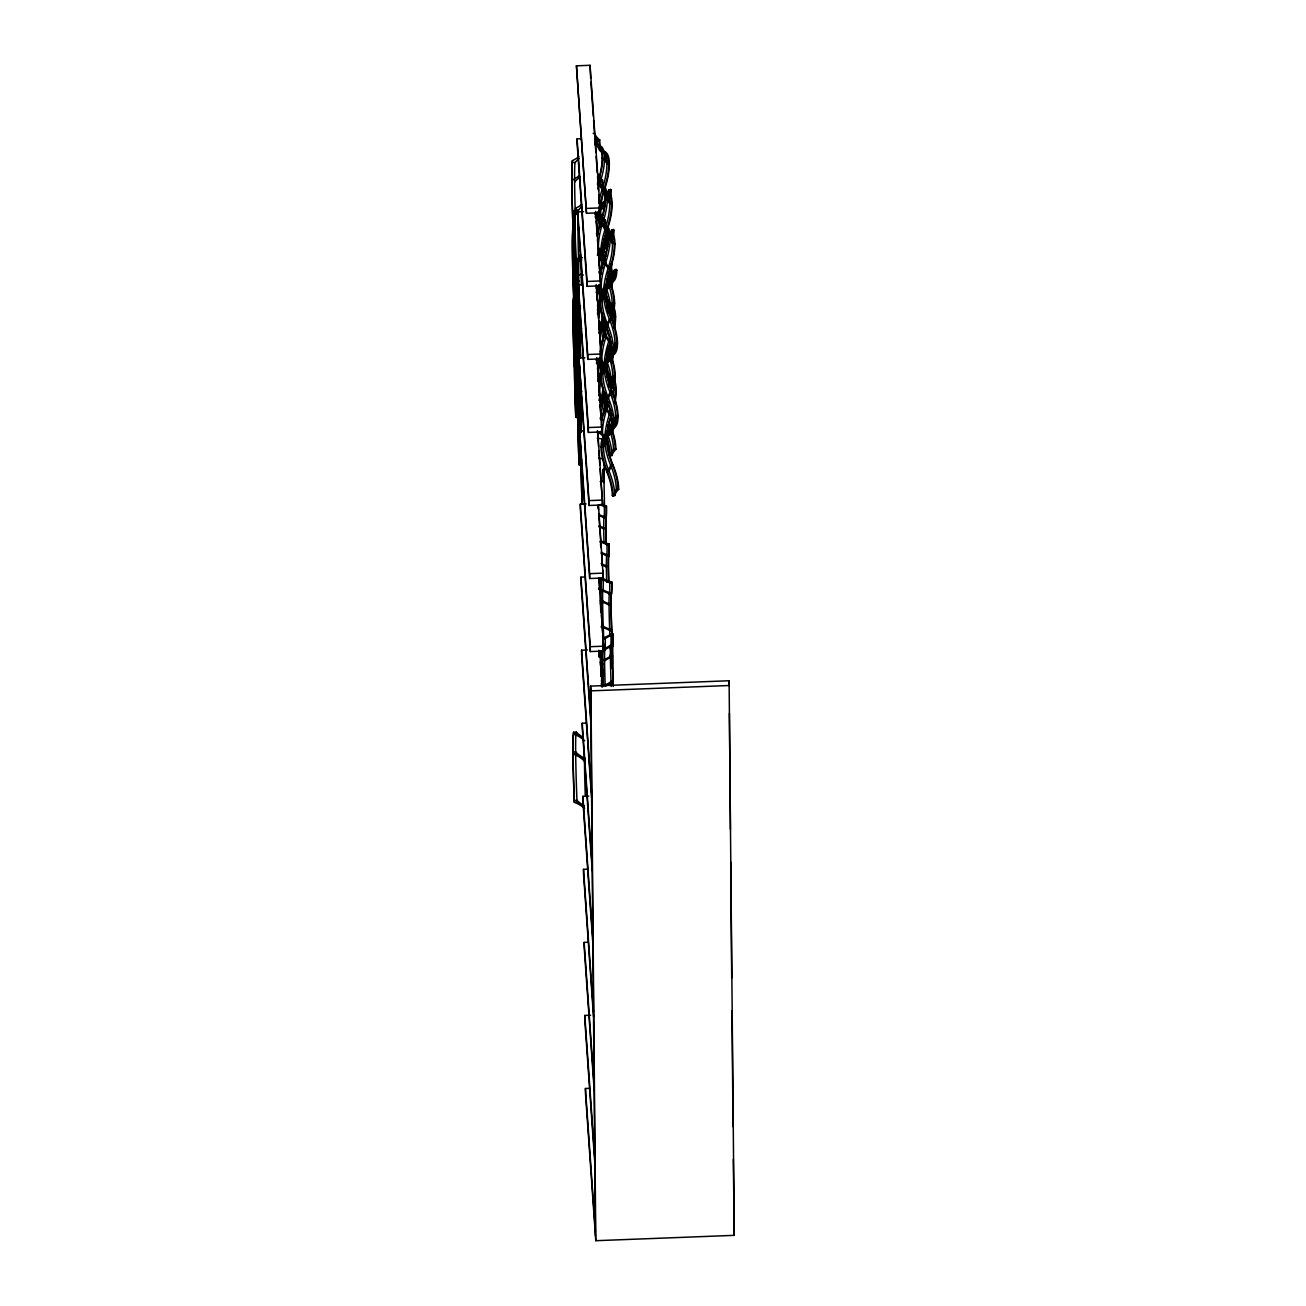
<?xml version="1.0" encoding="UTF-8"?>
<svg xmlns="http://www.w3.org/2000/svg" width="1306" height="1306" viewBox="0 0 1306 1306"><rect width="100%" height="100%" fill="white"/><g stroke="black" fill="none" stroke-linecap="round" stroke-linejoin="round"><path stroke-width="1.5" d="M603.96 482.583L604.188 463.401M604.156 189.19A36.47 12.064 -70.5 0 0 603.845 152.884A36.421 12.048 -70.5 0 1 599.128 140.722L599.715 139.938A21.973 15.362 -0.5 0 1 594.834 133.979M598.768 203.181A36.421 12.048 -70.5 0 1 602.393 188.554A36.421 12.048 -70.5 0 0 606.882 163.985A36.421 12.048 -70.5 0 0 602.131 151.953A21.973 15.362 -0.5 0 0 597.25 146.092L597.936 145.195L599.764 145.848M600.025 146.631A21.973 15.362 -0.5 0 0 604.613 151.774L603.911 152.671L602.099 152.035M606.686 192.815A36.421 12.048 -70.5 0 1 601.935 180.783L602.507 179.999A21.973 15.362 -0.5 0 1 597.626 174.041M597.544 182.383A36.421 12.048 -70.5 0 0 600.711 185.338L600.123 186.105A36.421 12.048 -70.5 0 1 604.907 198.071A21.973 15.362 -0.5 0 1 609.82 203.965M600.434 214.102A21.973 15.362 -0.5 0 0 605.38 220.012A36.421 12.048 -70.5 0 0 610.114 232.027L607.698 232.141A21.973 15.362 -0.5 0 0 602.85 226.216A36.421 12.048 -70.5 0 1 598.148 214.217L598.719 213.433A36.421 12.048 -70.5 0 0 602.49 224.959M603.699 190.79A36.421 12.048 -70.5 0 0 599.78 213.76A36.421 13.974 65.5 0 0 599.797 215.147A36.421 12.048 -70.5 0 1 599.78 213.76L600.352 212.976M605.315 220.061L602.866 220.257M600.172 274.113A36.421 12.048 -70.5 0 1 603.225 262.686L603.862 261.853A36.421 12.048 -70.5 0 0 608.335 237.284A36.421 12.048 -70.5 0 0 603.568 225.252L602.931 226.167A36.421 12.048 -70.5 0 1 607.698 238.133A21.973 15.362 -0.5 0 1 612.628 244.01M601.707 294.829L601.087 295.678A36.421 12.048 -70.5 0 0 601.625 294.079M605.951 293.099L603.519 293.311M606.8 304.478A36.421 12.048 -70.5 0 0 608.318 305.278L610.784 304.984A36.421 12.048 -70.5 0 1 606 293.034A21.973 15.362 -0.5 0 1 601.07 287.14L599.356 286.487A36.421 12.048 -70.5 0 1 599.405 285.165M599.993 351.934A36.421 12.048 -70.5 0 1 603.862 335.74L604.515 334.891A36.421 12.048 -70.5 0 0 606.849 326.745M610.718 341.127A21.973 15.362 -0.5 0 1 606.229 335.56L604.515 334.891A36.421 12.048 -70.5 0 0 600.042 359.46L599.372 360.374A36.421 12.048 -70.5 0 0 601.38 370.055M606.555 376.601A36.421 12.048 -70.5 0 0 608.955 378.316L611.42 378.038A36.421 12.048 -70.5 0 1 606.637 366.088A21.973 15.362 -0.5 0 1 601.723 360.195L599.193 359.281M605.347 411.472A36.421 13.974 65.5 0 1 603.862 400.044L604.433 399.13A36.421 12.048 -70.5 0 1 604.596 395.114M601.462 420.222A36.421 12.048 -70.5 0 1 604.498 408.794L605.151 407.945A36.421 12.048 -70.5 0 0 607.486 399.783M606.653 439.975A36.421 12.048 -70.5 0 1 611.094 415.406L611.747 414.557A36.421 12.048 -70.5 0 0 607.274 439.126L606.604 440.04L604.792 439.404A21.973 15.362 -0.5 0 0 599.944 433.461L600.646 432.58L602.458 433.217A21.973 15.362 -0.5 0 0 607.306 439.159M605.102 201.548L603.388 202.332A36.421 13.974 65.5 0 0 598.768 207.997M603.699 238.851L606.164 238.867A36.421 13.974 65.5 0 1 604.907 235.733M603.29 260.449A36.421 12.048 -70.5 0 1 602.572 253.821A36.421 13.974 65.5 0 1 607.861 241.528A36.421 13.974 65.5 0 1 606.213 242.459A21.973 15.362 -0.5 0 1 602.197 248.662L602.997 249.495A36.421 13.974 65.5 0 0 608.318 237.153L610.098 236.435M606.18 242.394L607.894 241.61M602.997 249.495L604.727 248.711A21.973 15.362 -0.5 0 1 607.927 243.21M608.841 434.947A36.421 13.974 65.5 0 0 614.114 422.524A36.421 13.974 65.5 0 0 608.514 398.346A36.421 13.974 65.5 0 1 602.85 374.169A36.421 13.974 65.5 0 1 608.139 361.746A36.421 13.974 65.5 0 0 613.477 349.486A36.421 13.974 65.5 0 0 607.878 325.292A36.421 13.974 65.5 0 1 602.197 301.115A36.421 13.974 65.5 0 1 607.486 288.708A36.421 13.974 65.5 0 0 612.841 276.431A21.973 15.362 -0.5 0 1 616.889 270.211L616.073 269.379L614.359 270.162A21.973 15.362 -0.5 0 1 610.359 276.431A36.421 13.974 65.5 0 1 605.102 288.838A36.421 13.974 65.5 0 0 599.748 301.098A36.421 13.974 65.5 0 0 605.364 325.292A36.421 13.974 65.5 0 1 611.028 349.469A36.421 13.974 65.5 0 1 605.739 361.876A36.421 13.974 65.5 0 0 600.385 374.153A36.421 13.974 65.5 0 0 606 398.33A36.421 13.974 65.5 0 1 611.665 422.507A36.421 13.974 65.5 0 1 606.376 434.931M613.902 309.783A36.421 13.974 65.5 0 0 614.604 303.106A36.421 13.974 65.5 0 0 608.988 278.929L606.506 278.913A36.421 13.974 65.5 0 1 612.139 303.09A36.421 13.974 65.5 0 1 611.453 309.767M612.889 276.497L610.441 276.48M612.155 355.542A21.973 15.362 -0.5 0 0 608.057 361.811L605.706 361.811A21.973 15.362 -0.5 0 0 609.722 355.51A36.421 13.974 65.5 0 0 614.946 343.151A36.421 13.974 65.5 0 0 609.331 318.958A36.421 13.974 65.5 0 1 603.666 294.797A36.421 13.974 65.5 0 1 608.955 282.374L610.702 281.672A36.421 13.974 65.5 0 0 605.38 294.013A36.421 13.974 65.5 0 0 610.996 318.191A36.421 13.974 65.5 0 1 616.661 342.368L617.46 343.233A36.421 13.974 65.5 0 1 612.106 355.591M609.086 282.455A21.973 15.362 -0.5 0 1 604.988 288.724L605.804 289.557L607.519 288.773A21.973 15.362 -0.5 0 1 611.11 282.88M612.204 303.155L614.653 303.172A21.973 15.362 -0.5 0 0 610.637 309.457M610.735 309.473L609.02 310.257A36.421 13.974 65.5 0 1 608.923 312.624M605.2 320.443A36.421 13.974 65.5 0 1 602.931 321.815L605.364 321.766M605.38 325.292L607.845 325.292M607.143 351.951L609.608 351.967A36.421 13.974 65.5 0 1 615.24 376.144A36.421 13.974 65.5 0 1 614.538 382.838M613.542 349.535L611.077 349.518M613.363 428.401A36.421 13.974 65.5 0 0 618.032 416.206A36.421 13.974 65.5 0 0 612.432 392.029A36.421 13.974 65.5 0 1 606.768 367.851A36.421 13.974 65.5 0 1 612.057 355.444L609.624 355.493A36.421 13.974 65.5 0 0 604.303 367.835A36.421 13.974 65.5 0 0 609.918 392.029A36.421 13.974 65.5 0 1 615.583 416.19A36.421 13.974 65.5 0 1 610.294 428.613A21.973 15.362 -0.5 0 1 606.278 434.816A36.421 13.974 65.5 0 0 601.038 447.191A36.421 13.974 65.5 0 0 606.637 471.384A36.421 13.974 65.5 0 1 612.302 495.562M612.841 376.193L615.289 376.21M611.371 382.527L608.923 382.511A36.421 13.974 65.5 0 0 606.572 367.835M609.951 392.012L612.4 392.029A21.973 15.362 -0.5 0 0 608.384 398.33M605.331 393.955A36.421 13.974 65.5 0 1 603.584 394.869L606 394.804M608.482 398.346L606.033 398.33M607.78 425.005L610.245 425.021A36.421 13.974 65.5 0 1 608.988 421.887M614.179 422.589L611.714 422.573M610.261 428.548L611.992 427.764A36.421 13.974 65.5 0 0 606.67 440.106A36.421 13.974 65.5 0 0 612.269 464.283M606.343 434.849L608.808 434.865A21.973 15.362 -0.5 0 1 612.4 428.972M613.477 449.248L615.942 449.264M612.024 455.565L609.559 455.549A36.421 13.974 65.5 0 0 606.735 439.273M618.734 489.326L616.285 489.309A36.421 13.974 65.5 0 0 610.62 465.067L613.036 465.083A36.421 13.974 65.5 0 1 618.685 489.26A21.973 15.362 -0.5 0 0 614.718 495.611M608.776 434.8A36.421 13.974 65.5 0 0 603.486 447.207A36.421 13.974 65.5 0 0 609.102 471.401L606.67 471.384A21.973 15.362 -0.5 0 0 610.686 465.083M600.172 481.588L604.009 480.755L603.699 468.658M576.452 65.822L590.051 65.3L600.025 207.899L600.074 212.764L586.476 213.286L576.452 65.822L586.476 213.286M595.895 212.649L600.711 285.802L587.112 286.341L577.138 143.742L577.089 138.877L580.974 138.73M578.982 156.524A31.703 22.153 -0.5 0 1 572.452 160.605L572.583 162.499L575.309 162.385A31.703 22.153 -0.5 0 1 579.129 158.434M586.427 208.421L600.025 207.899M581.66 204.569A31.703 22.153 -0.5 0 1 575.783 208.127L575.913 210.021L578.623 209.923A31.703 22.153 -0.5 0 1 581.839 206.495M577.513 417.953A31.703 22.153 -0.5 0 0 575.815 417.267L575.685 415.373A65.822 2.008 87.8 0 1 575.081 347.2A65.822 2.008 87.8 0 1 574.477 279.027A65.822 2.008 87.8 0 1 573.889 210.837L576.599 210.739A65.822 2.008 87.8 0 0 576.044 214.527M596.532 285.704L601.348 358.856L587.749 359.379L577.774 216.796L577.742 211.915L583.57 211.703M580.697 254.866A31.703 22.153 -0.5 0 1 579.113 255.666L579.227 257.56L581.954 257.445M577.089 138.877L587.063 281.459L600.662 280.937M597.185 358.758L602.001 431.911L588.386 432.433L578.427 289.834L578.378 284.969L582.264 284.822M577.742 211.915L587.7 354.514L601.315 353.991M597.822 431.796L602.637 504.949L589.039 505.471L579.064 362.888L579.015 358.007L584.843 357.795M578.378 284.969L588.353 427.552L601.952 427.029M598.458 504.851L603.274 578.003L589.675 578.525L579.701 435.926L579.668 431.062L583.553 430.915M579.015 358.007L588.99 500.606L602.588 500.084M599.095 577.889L603.927 651.041L590.312 651.563L580.337 508.981L580.305 504.116L586.133 503.887M600.156 504.736A21.973 15.362 -0.5 0 1 604.482 506.908L606.457 506.875L606.392 505.928A21.973 15.362 -0.5 0 1 601.152 504.214M607.061 544.977L609.102 544.896L609.037 543.949M609.102 544.831A36.421 1.11 87.8 0 1 608.776 556.111L606.735 556.111A36.421 1.11 87.8 0 0 606.392 567.31A36.421 1.11 87.8 0 0 606.702 582.394M579.668 431.062L589.626 573.66L603.241 573.122M590.965 724.618L580.99 582.019L580.941 577.154L584.827 577.007M601.233 578.574L603.274 578.493A21.973 15.362 -0.5 0 0 611.73 581.921L611.763 582.933L609.722 582.998A21.973 15.362 -0.5 0 0 601.266 579.586L601.233 578.574A36.421 1.11 87.8 0 1 600.891 589.773L600.956 590.655A36.421 1.11 87.8 0 0 600.629 601.854A36.421 1.11 87.8 0 0 600.793 611.943M598.556 588.19L600.597 588.124A21.973 15.362 -0.5 0 0 601.397 588.696M600.564 604.303A36.421 1.11 87.8 0 0 600.548 600.76L602.605 600.76A21.973 15.362 -0.5 0 0 611.045 604.172A36.421 1.11 87.8 0 0 611.681 629.623A36.421 1.11 87.8 0 1 612.334 654.943L612.416 655.971A36.421 1.11 87.8 0 0 613.069 681.357A36.421 1.11 87.8 0 1 613.249 686.466M601.217 626.227L603.258 626.145A36.421 1.11 87.8 0 1 602.637 603.405M609.902 635.761A36.421 1.11 87.8 0 0 609.706 630.667L611.747 630.586A36.47 1.11 87.8 0 1 611.437 594.279A36.421 1.11 87.8 0 0 611.763 582.851M611.126 633.834A21.973 15.362 -0.5 0 1 603.111 637.85A36.421 1.11 87.8 0 1 602.817 649.115L604.923 649.915A21.973 15.362 -0.5 0 1 612.857 645.85A36.421 1.11 87.8 0 0 613.151 634.585L611.045 633.785A36.421 1.11 87.8 0 1 610.718 645.001A21.973 15.362 -0.5 0 1 602.784 648.984A36.421 1.11 87.8 0 0 602.719 649.245M613.183 634.716A21.973 15.362 -0.5 0 0 605.184 638.732L603.209 638.863L603.143 637.899M580.305 504.116L590.279 646.699L603.878 646.176M591.602 797.672L581.627 655.073L581.578 650.208L587.422 649.98M601.217 676.214A36.421 1.11 87.8 0 0 601.201 673.814L603.241 673.798A21.973 15.362 -0.5 0 0 604.025 674.369M611.208 686.548A36.421 1.11 87.8 0 0 611.028 681.438L613.069 681.357L613.134 682.32A36.421 1.11 87.8 0 1 613.265 685.715M595.454 1235.949L590.622 686.107L729.107 680.753L734.266 1235.345L595.781 1240.7L585.48 1093.351L585.431 1088.486L589.316 1088.339M590.622 686.107L590.949 690.858L729.45 685.503M592.238 870.71L582.264 728.111L582.231 723.246L586.116 723.1M584.647 808.398A31.703 22.153 -0.5 0 0 574.362 802.325L574.216 800.431A65.822 2.008 87.8 0 1 573.628 732.242L576.338 732.144A31.703 22.153 -0.5 0 0 582.884 737.106M583.325 738.347L576.485 734.037L573.758 734.152L573.628 732.242M585.366 758.492A31.703 22.153 -0.5 0 1 575.636 751.978L572.926 752.076L573.056 753.97A31.703 22.153 -0.5 0 1 584.484 761.153M573.056 753.97L575.783 753.872L584.337 759.259M592.875 943.765L582.917 801.166L582.868 796.301L588.696 796.072M574.216 800.431L576.942 800.317A31.703 22.153 -0.5 0 0 584.239 805.688M583.929 806.537L577.072 802.227L574.362 802.325A65.822 2.008 87.8 0 1 573.758 734.152A31.703 22.153 -0.5 0 1 584.631 740.763M593.528 1016.803L583.553 874.22L583.504 869.339L587.39 869.192M594.165 1089.857L584.19 947.258L584.157 942.393L588.043 942.246M594.801 1162.895L584.827 1020.312L584.794 1015.431L590.622 1015.219M597.283 438.261L603.176 439.061M598.67 458.226L602.605 458.765M593.12 133.31L594.932 133.963M599.079 140.787L597.266 140.134A21.973 15.362 -0.5 0 0 594.834 136.363M597.642 176.408A21.973 15.362 -0.5 0 1 600.172 180.179L601.886 180.848M597.903 213.188L600.531 214.07A36.421 12.048 -70.5 0 0 603.813 225.252M603.176 262.735A21.973 15.362 -0.5 0 1 608.123 268.644L610.457 268.465A36.421 12.048 -70.5 0 0 614.93 243.896A36.421 12.048 -70.5 0 0 610.163 231.864A21.973 15.362 -0.5 0 1 605.266 225.987M610.163 336.866A36.421 12.048 -70.5 0 1 608.694 341.715L610.473 342.368A36.421 12.048 -70.5 0 0 606.017 366.937A36.421 12.048 -70.5 0 0 610.767 378.969M604.139 395.375A36.421 13.974 65.5 0 0 603.862 400.044L602.001 399.342A36.421 12.048 -70.5 0 1 603.127 387.751M605.151 407.945L606.964 408.582A21.973 15.362 -0.5 0 0 611.812 414.524M610.8 409.904A36.421 12.048 -70.5 0 1 609.331 414.769L611.126 415.406M608.857 190.056A21.973 15.362 -0.5 0 1 604.76 196.324L605.576 197.157L607.29 196.373A21.973 15.362 -0.5 0 1 611.29 190.105M599.47 208.633L601.919 208.65A36.421 13.974 65.5 0 0 605.151 206.201M608.286 309.457L609.02 310.257A36.421 13.974 65.5 0 0 605.151 290.748M734.266 1235.345L733.319 1159.32M590.655 78.197L590.051 65.3M590.949 82.213L593.332 116.365M593.61 120.381L594.589 134.436M594.883 138.452L595.863 152.508M596.14 156.524L597.266 172.588M597.544 176.62L598.523 190.676M598.801 194.692L600.074 212.764M595.52 211.507L595.944 217.531M596.222 221.547L597.201 235.602M597.479 239.618L599.862 273.754M600.156 277.77L600.711 285.802M596.156 284.545L597.283 300.609M597.56 304.625L598.54 318.697M598.834 322.713L599.813 336.768M600.091 340.784L601.348 358.856M596.793 357.599L597.217 363.623M597.495 367.639L598.491 381.695M598.768 385.711L599.895 401.775M600.172 405.791L601.152 419.846M601.429 423.862L602.001 431.911M606.376 505.846A36.421 1.11 87.8 0 1 606.049 517.143L604.074 518.09A36.421 1.11 87.8 0 0 604.4 506.891M601.527 552.422A21.973 15.362 -0.5 0 0 608.727 555.017L608.776 556.03M602.866 589.675A21.973 15.362 -0.5 0 0 611.388 593.038L611.437 594.05L609.396 594.132A36.421 1.11 87.8 0 0 609.722 582.933M612.808 645.784L612.743 644.837A36.421 1.11 87.8 0 0 613.085 633.639M597.446 430.637L598.556 446.701M598.85 450.733L599.829 464.789M600.107 468.805L602.637 504.949M612.073 667.105L612.008 666.158A36.421 1.11 87.8 0 0 611.861 666.615M598.23 505.7L598.507 509.715M598.785 513.731L601.168 547.867M601.446 551.883L602.441 565.955M602.719 569.971L603.274 578.003M573.889 210.837L574.02 212.747A65.822 2.008 87.8 0 0 574.607 280.921A65.822 2.008 87.8 0 0 575.211 349.094A65.822 2.008 87.8 0 0 575.815 417.283M579.129 464.805A65.822 2.008 87.8 0 1 578.542 396.632A65.822 2.008 87.8 0 1 577.938 328.459A65.822 2.008 87.8 0 1 577.334 260.269L577.203 258.376A65.822 2.008 87.8 0 0 577.807 326.549A65.822 2.008 87.8 0 0 578.411 394.722A65.822 2.008 87.8 0 0 578.999 462.912L579.129 464.805A31.703 22.153 -0.5 0 1 581.66 465.834M600.499 599.878L600.564 600.825M598.866 578.738L599.846 592.81M600.548 602.85L601.103 610.881M601.397 614.897L603.927 651.041M573.873 228.387A31.703 22.153 -0.5 0 1 573.056 228.779A65.822 2.008 87.8 0 0 573.644 296.952A65.822 2.008 87.8 0 0 574.248 365.125L574.379 367.035A65.822 2.008 87.8 0 1 573.791 298.845A65.822 2.008 87.8 0 1 573.187 230.672L573.056 228.779A65.822 2.008 87.8 0 1 572.452 160.589M577.97 275.501A31.703 22.153 -0.5 0 1 576.387 276.317A65.822 2.008 87.8 0 0 576.974 344.474A65.822 2.008 87.8 0 0 577.579 412.663L577.709 414.557A65.822 2.008 87.8 0 1 577.105 346.384A65.822 2.008 87.8 0 1 576.501 278.211L576.37 276.301A65.822 2.008 87.8 0 1 575.783 208.127M579.342 358.709A65.822 2.008 87.8 0 1 579.831 325.733L579.701 323.839A65.822 2.008 87.8 0 1 579.097 255.649M574.477 279.027L574.607 280.921A31.703 22.153 -0.5 0 1 577.938 282.341M599.748 650.943L602.278 687.087M599.503 651.792L599.78 655.808M600.205 661.832L600.482 665.848M601.478 679.904L601.886 685.928M573.644 296.952L573.791 298.845M577.105 346.384L576.974 344.474A31.703 22.153 -0.5 0 0 577.791 344.098M581.905 391.212A31.703 22.153 -0.5 0 1 580.305 392.012A65.822 2.008 87.8 0 0 580.892 460.185L581.023 462.095A65.822 2.008 87.8 0 1 580.435 393.906L580.305 392.012A65.822 2.008 87.8 0 1 579.423 365.925M578.411 394.722L578.542 396.632A31.703 22.153 -0.5 0 1 581.872 398.036M580.941 577.154L590.916 719.753M581.578 650.208L591.553 792.791M582.231 723.246L592.189 865.845M582.868 796.301L592.842 938.883M576.485 734.037L576.338 732.144A65.822 2.008 87.8 0 0 576.942 800.317L577.072 802.227M575.652 751.962L575.783 753.872M583.504 869.339L593.479 1011.938M584.157 942.393L594.116 1084.976M584.794 1015.431L594.769 1158.03M585.431 1088.486L595.405 1231.085M604.482 505.324L604.009 480.755M602.997 482.077L602.719 469.507M729.107 680.753L729.14 684.817M729.401 713.337L730.413 829.408M730.707 861.993L731.719 978.08M732.013 1010.664L733.025 1126.735M590.949 690.858L595.781 1240.7M587.063 281.459L587.112 286.341M587.7 354.514L587.749 359.379M588.353 427.552L588.386 432.433M588.99 500.606L589.039 505.471M589.626 573.66L589.675 578.525M590.279 646.699L590.312 651.563M603.16 435.877L603.176 437.461M601.217 373.777A36.421 13.974 65.5 0 1 599.356 360.766A36.421 13.974 65.5 0 1 599.389 358.334M599.389 360.717A21.973 15.362 -0.5 0 1 597.397 364.652M596.124 360.391A36.421 13.974 65.5 0 1 596.728 358.644M598.115 380.944A36.47 13.991 65.5 0 1 597.724 379.36M596.483 363.264A36.47 13.991 65.5 0 1 597.936 358.824M599.193 358.66A36.421 13.974 65.5 0 0 597.887 367.1A36.421 13.974 65.5 0 0 599.748 380.111M597.724 367.019A21.973 15.362 -0.5 0 1 600.009 362.693M605.347 396.012A36.421 13.974 65.5 0 1 606.866 400.828M604.172 398.395A36.421 13.974 65.5 0 1 606.31 406.362M603.943 399.212A36.421 13.974 65.5 0 1 605.87 407.113M600.189 299.156A36.421 13.974 65.5 0 1 598.736 288.969M598.164 289.246A21.973 15.362 -0.5 0 1 596.14 292.397M596.287 288.234A36.47 13.991 65.5 0 1 597.283 285.785M601.56 296.805A36.421 13.974 65.5 0 1 600.989 293.768M598.54 285.622A36.421 13.974 65.5 0 0 597.25 294.046A36.421 13.974 65.5 0 0 598.377 303.923M597.087 293.981A21.973 15.362 -0.5 0 1 599.699 289.246M611.796 263.045A36.421 13.974 65.5 0 1 611.094 269.722M610.441 264.677A21.973 15.362 -0.5 0 1 611.926 263.143M611.061 263.486A36.421 13.974 65.5 0 1 610.588 267.959M605.249 324.557A36.421 13.974 65.5 0 1 606.653 329.39M602.997 323.741A36.421 13.974 65.5 0 1 605.331 331.757M602.784 324.557A36.421 13.974 65.5 0 1 604.596 330.957M599.927 227.685A36.421 13.974 65.5 0 1 598.066 214.674A36.421 13.974 65.5 0 1 598.066 213.433M598.115 214.625A21.973 15.362 -0.5 0 1 596.124 218.559M605.151 201.483A36.421 13.974 65.5 0 1 603.421 202.397A21.973 15.362 -0.5 0 1 599.389 208.601A36.421 13.974 65.5 0 0 598.817 208.797M608.563 193.549A36.421 13.974 65.5 0 0 608.694 189.99L611.208 190.056A36.421 13.974 65.5 0 1 610.457 196.684M594.85 214.298A36.421 13.974 65.5 0 1 595.454 212.551M604.776 196.292A36.421 13.974 65.5 0 1 599.503 208.715M596.842 234.851A36.47 13.991 65.5 0 1 596.45 233.252M595.21 217.171A36.47 13.991 65.5 0 1 597.071 212.062M599.095 210.152A36.47 13.991 65.5 0 1 600.287 209.646M600.776 185.191A36.421 12.048 -70.5 0 1 605.527 197.222A36.421 13.974 65.5 0 1 600.238 209.515M599.78 213.89A36.421 13.974 65.5 0 1 605.07 201.467M604.76 236.517A36.421 13.974 65.5 0 0 605.396 238.067A36.421 13.974 65.5 0 1 607.241 242.802M600.548 215.947A36.421 13.974 65.5 0 1 600.515 214.69A36.421 13.974 65.5 0 1 605.2 202.495M602.735 243.602A21.973 15.362 -0.5 0 1 606.229 238.9A36.421 13.974 65.5 0 1 607.404 242.002M596.45 220.926A21.973 15.362 -0.5 0 1 600.531 214.674M601.821 208.65A21.973 15.362 -0.5 0 1 605.511 202.757M601.886 208.585A36.421 13.974 65.5 0 0 596.597 221.008A36.421 13.974 65.5 0 0 598.475 234.019M605.527 197.222A36.421 12.048 -70.5 0 1 602.099 218.559M610.424 189.207A36.421 13.974 65.5 0 1 609.951 194.904M603.486 248.32A36.421 13.974 65.5 0 1 606.017 256.335M602.882 252.303A36.421 13.974 65.5 0 1 605.037 260.269M604.351 240.402A36.421 13.974 65.5 0 1 607.045 248.418M602.654 253.119A36.421 13.974 65.5 0 1 604.596 261.02M601.217 186.268A21.973 15.362 -0.5 0 1 602.523 188.537M598.132 216.682A36.421 12.048 -70.5 0 1 597.952 213.123M603.241 186.889A21.973 15.362 -0.5 0 0 604.923 188.309A36.421 12.048 -70.5 0 0 609.314 163.772A36.421 12.048 -70.5 0 0 604.564 151.741M598.148 188.88A36.421 12.048 -70.5 0 1 599.046 185.599M600.58 216.486A36.421 12.048 -70.5 0 1 600.401 212.911A21.973 15.362 -0.5 0 1 599.536 212.241M600.401 212.911A36.421 12.048 -70.5 0 1 603.829 191.574M602.066 152.1A36.421 12.048 -70.5 0 1 597.315 140.069M597.299 146.125A36.421 12.048 -70.5 0 1 594.883 144.411M597.348 145.978A36.421 12.048 -70.5 0 1 598.866 146.762M601.135 150.484A36.421 12.048 -70.5 0 1 602.099 158.01A36.421 12.048 -70.5 0 1 599.144 177.714M604.515 151.904A36.421 12.048 -70.5 0 1 599.748 139.873M599.209 145.733A36.421 12.048 -70.5 0 1 594.981 133.898M597.397 145.097A36.421 12.048 -70.5 0 1 594.752 142.321M601.103 179.151A36.421 12.048 -70.5 0 0 604.547 157.797A36.421 12.048 -70.5 0 0 600.319 145.962M609.429 163.674A21.973 15.362 -0.5 0 1 604.498 157.765M599.846 146.55A36.47 12.064 -70.5 0 1 599.193 178.514M602.082 157.993A21.973 15.362 -0.5 0 1 607.029 163.903M604.678 260.645A21.973 15.362 -0.5 0 1 603.878 259.927M608.008 227.081A36.421 12.048 -70.5 0 1 609.641 232.174M608.008 234.933A21.973 15.362 -0.5 0 1 605.315 231.178M608.008 229.481A36.47 12.064 -70.5 0 1 608.318 230.28M606.817 230.395A36.421 12.048 -70.5 0 1 607.519 237.023A36.421 12.048 -70.5 0 1 607.404 240.99M605.478 233.562A21.973 15.362 -0.5 0 1 607.665 236.941M604.09 258.376A36.421 12.048 -70.5 0 1 603.601 259.992M598.915 358.497A21.973 15.362 -0.5 0 1 599.291 359.264M599.242 357.958A36.421 12.048 -70.5 0 0 599.242 359.215A36.421 12.048 -70.5 0 0 599.421 360.309A21.973 15.362 -0.5 0 1 604.254 366.333L606.588 366.153A36.421 12.048 -70.5 0 1 610.571 343.119M602.85 331.136A21.973 15.362 -0.5 0 1 602.572 330.761M609.412 308.706A21.973 15.362 -0.5 0 1 606.572 305.375M607.845 305.424A36.421 12.048 -70.5 0 1 608.139 308.853M606.719 307.351A21.973 15.362 -0.5 0 1 607.731 308.853M605.2 329.781A36.421 12.048 -70.5 0 1 604.727 331.43M607.812 425.005A36.421 13.974 65.5 0 1 613.428 449.182M604.009 413.839A36.421 13.974 65.5 0 1 602.148 400.828A36.421 13.974 65.5 0 1 603.813 391.62M602.197 400.779A21.973 15.362 -0.5 0 1 600.205 404.713M605.282 392.828A21.973 15.362 -0.5 0 1 603.47 394.755M598.932 400.452A36.421 13.974 65.5 0 1 603.519 394.722M608.857 383.686A36.421 13.974 65.5 0 0 608.857 382.446A21.973 15.362 -0.5 0 0 612.938 376.21M600.531 419.406A36.47 13.991 65.5 0 1 600.172 417.855M599.732 401.35A36.47 13.991 65.5 0 1 604.368 395.8M604.319 395.669A36.421 13.974 65.5 0 0 605.511 395.13A36.421 13.974 65.5 0 0 600.678 407.162A36.421 13.974 65.5 0 0 602.556 420.173M609.461 386.821A36.421 13.974 65.5 0 0 609.608 383.246A36.421 13.974 65.5 0 0 606.833 367.019M608.857 422.671A36.421 13.974 65.5 0 0 609.478 424.221A36.421 13.974 65.5 0 1 615.142 448.399M603.862 399.914A36.421 12.048 -70.5 0 1 604.09 394.543M605.429 409.17A36.421 13.974 65.5 0 1 604.596 400.844A36.421 13.974 65.5 0 1 605.07 395.13M607.927 427.78A21.973 15.362 -0.5 0 1 610.31 425.054A36.421 13.974 65.5 0 1 615.877 449.199M600.531 407.08A21.973 15.362 -0.5 0 1 604.629 400.828M611.404 382.119A21.973 15.362 -0.5 0 1 615.371 376.259M606.931 361.419A36.421 13.974 65.5 0 1 611.322 382.462M606.833 372.553A36.421 12.048 -70.5 0 1 609.608 383.376A36.421 12.048 -70.5 0 1 609.494 387.327M612.743 378.56A36.421 13.974 65.5 0 0 612.775 376.144A36.421 13.974 65.5 0 0 607.796 353.518M614.032 381.058A36.421 13.974 65.5 0 0 614.506 375.361A36.421 13.974 65.5 0 0 608.89 351.167A36.421 13.974 65.5 0 1 608.204 349.616M616.008 449.297A21.973 15.362 -0.5 0 0 611.91 455.565A36.421 13.974 65.5 0 0 607.584 434.474M606.425 436.841A36.421 13.974 65.5 0 1 610.245 456.3M613.575 449.264A21.973 15.362 -0.5 0 1 609.494 455.516M603.372 340.801A36.421 13.974 65.5 0 1 601.511 327.773A36.421 13.974 65.5 0 1 604.041 317.276M601.56 327.741A21.973 15.362 -0.5 0 1 598.605 332.85M602.833 321.717A21.973 15.362 -0.5 0 0 603.976 320.558A36.421 12.048 -70.5 0 0 603.845 326.027A36.421 12.048 -70.5 0 0 604.156 330.663M598.883 325.651A36.421 13.974 65.5 0 1 602.882 321.668M608.172 311.824A36.421 13.974 65.5 0 0 608.221 309.408A36.421 13.974 65.5 0 0 605.462 293.181M606.833 353.142A21.973 15.362 -0.5 0 1 606.653 353.534M598.85 329.259A36.47 13.991 65.5 0 1 603.731 322.745M605.429 321.7A36.421 13.974 65.5 0 1 603.682 322.615M603.927 320.313A36.421 13.974 65.5 0 0 603.225 326.99A36.421 12.048 -70.5 0 0 603.715 332.54M604.351 336.866A36.421 13.974 65.5 0 1 603.225 327.006A36.421 12.048 -70.5 0 1 604.025 316.934M609.576 351.983A36.421 13.974 65.5 0 1 607.78 347.249M604.792 336.132A36.421 13.974 65.5 0 1 603.96 327.79A36.421 13.974 65.5 0 1 604.433 322.092M606.572 355.918A21.973 15.362 -0.5 0 1 609.673 352.016M601.527 345.535A36.421 13.974 65.5 0 1 600.042 334.107A21.973 15.362 -0.5 0 1 603.976 327.773M600.042 334.107A36.421 13.974 65.5 0 1 605.331 321.684M610.686 310.648A36.421 13.974 65.5 0 0 610.686 309.424A36.421 13.974 65.5 0 0 606.294 288.381M605.249 298.748A36.421 12.048 -70.5 0 1 608.971 310.322A36.421 12.048 -70.5 0 1 608.939 312.901M612.302 303.172A21.973 15.362 -0.5 0 1 608.204 309.424M612.889 309.897A36.421 13.974 65.5 0 0 613.853 302.306A36.421 13.974 65.5 0 0 608.253 278.129M602.735 267.746A36.421 13.974 65.5 0 1 600.874 254.735A36.421 13.974 65.5 0 1 606.147 242.312M600.907 254.686A21.973 15.362 -0.5 0 1 598.915 258.621M611.502 230.036A36.421 13.974 65.5 0 1 611.045 235.749M597.413 255.339A36.421 13.974 65.5 0 1 602.229 248.63M602.295 248.777A36.421 13.974 65.5 0 0 607.584 236.353A21.973 15.362 -0.5 0 0 611.665 230.117L614.016 230.117A21.973 15.362 -0.5 0 0 610.261 235.635M599.242 273.313A36.47 13.991 65.5 0 1 598.883 271.762M598.442 255.258A36.47 13.991 65.5 0 1 603.094 249.707M608.188 278.129A36.421 13.974 65.5 0 1 607.568 276.578M603.715 263.812A36.421 13.974 65.5 0 1 602.588 253.952A36.421 12.048 -70.5 0 1 606.49 230.852M608.923 278.929A36.421 13.974 65.5 0 1 607.698 275.795M604.156 263.077A36.421 13.974 65.5 0 1 603.323 254.752A36.421 13.974 65.5 0 1 607.992 242.557M606.653 281.688A21.973 15.362 -0.5 0 1 609.037 278.962M601.266 274.08A36.421 13.974 65.5 0 1 599.405 261.069A21.973 15.362 -0.5 0 1 603.339 254.719M599.405 261.053A36.421 13.974 65.5 0 1 604.694 248.646M607.959 246.263A36.421 13.974 65.5 0 1 604.76 248.793M613.951 230.052A36.421 13.974 65.5 0 1 613.265 236.745M613.216 229.268A36.421 13.974 65.5 0 1 612.514 235.945M601.266 223.375A21.973 15.362 -0.5 0 0 600.368 222.673A36.421 12.048 -70.5 0 0 597.071 235.668M604.956 227.832A21.973 15.362 -0.5 0 1 605.315 228.583A36.421 12.048 -70.5 0 0 600.76 253.184L603.143 253.038A36.421 12.048 -70.5 0 1 607.127 230.003M597.56 248.728A21.973 15.362 -0.5 0 1 600.629 252.842M607.682 228.403A36.421 12.048 -70.5 0 0 612.122 203.834A36.421 12.048 -70.5 0 0 607.372 191.802L606.719 192.733L604.907 192.096A36.421 12.048 -70.5 0 1 609.69 204.046A36.421 12.048 -70.5 0 1 605.755 227.015M607.274 228.011A21.973 15.362 -0.5 0 1 606.833 227.668M601.854 225.66A36.421 12.048 -70.5 0 0 598.426 246.997A36.421 12.048 -70.5 0 0 598.491 249.43M598.279 247.079A21.973 15.362 -0.5 0 0 603.225 253.005A36.421 12.048 -70.5 0 0 604.156 260.498A36.421 12.048 -70.5 0 0 602.931 259.029A21.973 15.362 -0.5 0 0 603.911 260.498M602.654 258.849A36.421 12.048 -70.5 0 0 603.176 259.029A36.421 12.048 -70.5 0 1 605.2 260.09M597.413 236.419A36.421 12.048 -70.5 0 1 600.531 223.391M605.005 192.064A21.973 15.362 -0.5 0 0 600.058 186.154A36.421 12.048 -70.5 0 1 597.299 183.901M604.874 192.162A36.421 12.048 -70.5 0 1 600.123 180.13M606.637 192.945A36.47 12.064 -70.5 0 1 607.47 227.652M607.404 191.835A21.973 15.362 -0.5 0 1 602.637 186.301M607.306 191.966A36.421 12.048 -70.5 0 1 602.556 179.934M602.588 185.827A36.421 12.048 -70.5 0 1 607.339 197.859A36.421 12.048 -70.5 0 1 603.421 220.828M601.495 185.534A36.421 12.048 -70.5 0 1 597.773 173.959M612.236 203.736A21.973 15.362 -0.5 0 1 607.29 197.826M604.907 198.071A36.421 12.048 -70.5 0 1 601.478 219.408M597.43 310.306A36.421 12.048 -70.5 0 1 601.054 295.678A21.973 15.362 -0.5 0 1 601.462 296.07A36.421 12.048 -70.5 0 1 599.405 286.422L598.736 287.336A36.421 12.048 -70.5 0 0 600.744 297.001M598.932 322.517A21.973 15.362 -0.5 0 1 601.446 326.271A36.421 12.048 -70.5 0 0 601.478 328.655M602.801 313.081A36.421 12.048 -70.5 0 0 601.397 326.222L603.796 326.092A21.973 15.362 -0.5 0 1 599.095 320.509M606.31 299.629A21.973 15.362 -0.5 0 1 605.298 298.519M599.095 317.472A36.421 12.048 -70.5 0 1 600.45 306.91M606.8 306.322A36.421 12.048 -70.5 0 1 607.274 304.673M597.479 314.028A36.421 12.048 -70.5 0 1 600.205 299.694M600.94 256.743A36.421 12.048 -70.5 0 1 600.776 254.409M607.992 272.17A36.421 12.048 -70.5 0 1 607.943 273.493M610.408 266.571A36.421 12.048 -70.5 0 1 612.759 276.888M611.992 276.072A21.973 15.362 -0.5 0 1 608.743 272.383M612.661 280.839A36.421 12.048 -70.5 0 1 611.681 288.414M609.265 267.142A36.47 12.064 -70.5 0 1 612.106 276.513M612.008 281.721A36.47 12.064 -70.5 0 1 611.273 287.728M609.363 269.575A36.421 12.048 -70.5 0 1 610.326 277.084A36.421 12.048 -70.5 0 1 610.294 279.664M607.943 273.248A21.973 15.362 -0.5 0 1 610.473 277.003M607.355 296.805A36.421 12.048 -70.5 0 1 606.408 300.054M598.344 381.76A36.421 12.048 -70.5 0 1 601.184 370.333M598.834 394.82A21.973 15.362 -0.5 0 1 601.282 397.808M599.699 393.09A36.421 12.048 -70.5 0 1 601.446 378.316M604.498 399.097A21.973 15.362 -0.5 0 1 599.552 393.188M598.703 382.511A36.421 12.048 -70.5 0 1 601.315 371.1M608.596 346.531A36.421 12.048 -70.5 0 1 608.253 350.824M611.828 348.408A21.973 15.362 -0.5 0 1 609.151 345.045M613.298 353.893A36.421 12.048 -70.5 0 1 612.008 363.084M611.453 342.596A36.47 12.064 -70.5 0 1 611.747 343.38M612.645 354.759A36.47 12.064 -70.5 0 1 611.91 360.783M610 342.613A36.421 12.048 -70.5 0 1 610.963 350.139A36.421 12.048 -70.5 0 1 610.849 354.089M608.923 346.661A21.973 15.362 -0.5 0 1 611.11 350.057M610.555 465.067A36.421 13.974 65.5 0 1 604.956 440.889A36.421 13.974 65.5 0 1 610.229 428.466M604.988 440.84A21.973 15.362 -0.5 0 1 600.907 447.093M607.176 435.861A36.47 13.991 65.5 0 0 607.502 472.152A36.421 13.974 65.5 0 1 613.053 496.345M607.11 435.731A36.421 13.974 65.5 0 0 612.4 423.307A36.421 13.974 65.5 0 0 606.8 399.13A36.47 13.991 65.5 0 1 606.539 362.807M612.334 464.283A36.421 13.974 65.5 0 1 617.95 488.46M613.02 465.083A36.421 13.974 65.5 0 1 607.404 440.906A36.421 13.974 65.5 0 1 612.09 428.711M609.02 471.384A21.973 15.362 -0.5 0 1 613.118 465.116M603.323 447.142A21.973 15.362 -0.5 0 1 607.421 440.873M609.151 471.384A36.421 13.974 65.5 0 1 614.767 495.578L612.367 495.611A21.973 15.362 -0.5 0 0 616.383 489.326M614.081 422.573A21.973 15.362 -0.5 0 1 618.162 416.304L617.363 415.471A36.421 13.974 65.5 0 0 611.698 391.229M611.649 422.524A21.973 15.362 -0.5 0 0 615.746 416.271L617.363 415.471A36.421 13.974 65.5 0 1 613.2 427.307M610.049 392.029A21.973 15.362 -0.5 0 1 605.951 398.297M604.351 367.786A21.973 15.362 -0.5 0 1 600.27 374.055M606.474 362.676A36.421 13.974 65.5 0 0 611.763 350.253A36.421 13.974 65.5 0 0 606.164 326.076M611.306 354.644A36.421 13.974 65.5 0 0 606.033 367.051A36.421 13.974 65.5 0 0 611.632 391.245M611.371 354.791A36.421 13.974 65.5 0 0 616.661 342.368L614.995 343.217A21.973 15.362 -0.5 0 1 611.012 349.486M602.686 374.087A21.973 15.362 -0.5 0 1 606.784 367.835M613.428 349.518A21.973 15.362 -0.5 0 1 617.526 343.266A36.421 13.974 65.5 0 0 611.796 318.974A36.421 13.974 65.5 0 1 606.131 294.813A36.421 13.974 65.5 0 1 610.8 282.618M605.315 325.243A21.973 15.362 -0.5 0 0 609.412 318.99L611.763 318.99A21.973 15.362 -0.5 0 0 607.747 325.292M603.715 294.748A21.973 15.362 -0.5 0 1 599.617 301M614.31 270.097A36.421 13.974 65.5 0 1 609.02 282.52M606.213 326.059A36.47 13.991 65.5 0 1 605.886 289.769M611.126 277.215A36.421 13.974 65.5 0 1 605.837 289.638M610.131 305.914A36.421 12.048 -70.5 0 1 605.38 293.883A36.421 12.048 -70.5 0 1 609.804 269.314A36.47 12.064 -70.5 0 0 609.445 233.007M602.05 301.049A21.973 15.362 -0.5 0 1 606.147 294.781M616.759 270.113A36.421 13.974 65.5 0 1 612.073 282.308M616.024 269.33A36.421 13.974 65.5 0 1 611.926 281.214M607.992 268.677A36.421 12.048 -70.5 0 0 603.552 293.246A21.973 15.362 -0.5 0 0 598.67 287.369A36.421 12.048 -70.5 0 1 598.817 284.692M608.041 268.677A36.421 12.048 -70.5 0 0 612.481 244.108A36.421 12.048 -70.5 0 0 607.731 232.076M607.698 238.133A36.421 12.048 -70.5 0 1 603.274 262.702M610.522 268.416A21.973 15.362 -0.5 0 1 605.592 262.506L603.862 261.853A36.421 12.048 -70.5 0 0 600.221 276.48M606 293.034A36.421 12.048 -70.5 0 1 610.441 268.465M605.396 225.889A36.421 12.048 -70.5 0 1 610.147 237.921A36.421 12.048 -70.5 0 1 605.706 262.49A36.421 12.048 -70.5 0 0 601.217 287.059A36.421 12.048 -70.5 0 0 601.544 291.711M605.984 299.09A36.421 12.048 -70.5 0 1 605.445 298.911M607.682 232.223A36.421 12.048 -70.5 0 1 602.915 220.192A21.973 15.362 -0.5 0 0 598.034 214.331M609.494 232.876A36.421 12.048 -70.5 0 1 604.727 220.845M615.044 243.798A21.973 15.362 -0.5 0 1 610.098 237.872M603.813 335.789A21.973 15.362 -0.5 0 1 608.759 341.699M608.629 341.715A36.421 12.048 -70.5 0 0 604.205 366.284A36.421 12.048 -70.5 0 0 604.286 368.716M608.367 305.114A36.421 12.048 -70.5 0 1 613.118 317.146A36.421 12.048 -70.5 0 1 612.906 322.533M607.388 303.661A36.421 12.048 -70.5 0 1 608.351 311.171A36.421 12.048 -70.5 0 1 608.351 312.428M606.604 325.945A36.421 12.048 -70.5 0 1 603.911 335.74M606.033 298.943A36.421 12.048 -70.5 0 1 610.784 310.975A36.421 12.048 -70.5 0 1 610.555 316.346M607.812 330.679A36.421 12.048 -70.5 0 1 606.359 335.544A36.421 12.048 -70.5 0 0 601.87 360.113A36.421 12.048 -70.5 0 0 602.833 367.623M601.299 367.802A36.421 12.048 -70.5 0 1 600.042 359.46M606.555 302.159A21.973 15.362 -0.5 0 1 608.433 305.18M603.878 297.882A36.421 12.048 -70.5 0 1 603.584 294.47M610.082 306.061A36.47 12.064 -70.5 0 1 614.065 327.79M605.902 299.041A21.973 15.362 -0.5 0 0 610.849 304.951A36.421 12.048 -70.5 0 1 615.567 316.95A36.421 12.048 -70.5 0 1 614.473 328.475M615.681 316.836A21.973 15.362 -0.5 0 1 610.735 310.926M608.335 311.154A21.973 15.362 -0.5 0 1 613.265 317.064M604.466 408.827A21.973 15.362 -0.5 0 1 609.396 414.753M604.841 439.338A36.421 12.048 -70.5 0 1 609.282 414.769M609.004 378.169A36.421 12.048 -70.5 0 1 613.771 390.2A36.421 12.048 -70.5 0 1 613.379 397.057M600.058 433.363A36.421 12.048 -70.5 0 1 600.058 432.106M607.257 398.999A36.421 12.048 -70.5 0 1 604.547 408.794M610.735 379.099A36.47 12.064 -70.5 0 1 614.424 402.428M611.567 413.806A36.47 12.064 -70.5 0 1 611.045 415.406M602.507 433.151A36.421 12.048 -70.5 0 1 606.947 408.582M606.67 371.981A36.421 12.048 -70.5 0 1 611.42 384.013A36.421 12.048 -70.5 0 1 611.045 390.869M608.906 402.085A36.421 12.048 -70.5 0 1 606.996 408.582M600.695 432.515A36.421 12.048 -70.5 0 1 600.678 431.258M601.495 422.573A36.421 12.048 -70.5 0 1 605.119 407.929M606.555 374.463A21.973 15.362 -0.5 0 1 608.286 376.699M611.486 377.989A21.973 15.362 -0.5 0 1 606.555 372.079M611.453 377.956A36.421 12.048 -70.5 0 1 616.203 389.988A36.421 12.048 -70.5 0 1 614.816 403.13M616.318 389.89A21.973 15.362 -0.5 0 1 611.371 383.98M608.971 384.193A21.973 15.362 -0.5 0 1 613.918 390.119M608.498 378.544A36.421 12.048 -70.5 0 1 608.971 382.985M611.11 681.487A21.973 15.362 -0.5 0 1 603.094 685.503M602.572 650.796A36.421 1.11 87.8 0 0 602.474 660.248A36.421 1.11 87.8 0 0 603.127 685.552L603.192 686.515A36.47 1.11 87.8 0 1 602.882 650.208A36.421 1.11 87.8 0 0 603.209 638.781M611.028 681.438A36.421 1.11 87.8 0 1 610.375 656.118A36.421 1.11 87.8 0 0 610.359 654.714M605.249 638.699A36.421 1.11 87.8 0 1 604.923 649.996M604.923 649.833A36.421 1.11 87.8 0 0 604.58 661.114A36.421 1.11 87.8 0 0 605.233 686.434A21.973 15.362 -0.5 0 1 613.167 682.369A36.421 1.11 87.8 0 1 612.481 657A36.421 1.11 87.8 0 1 612.808 645.719M602.441 660.118A21.973 15.362 -0.5 0 0 610.441 656.102L612.416 655.971A36.421 1.11 87.8 0 1 612.743 644.756L610.702 644.919A36.421 1.11 87.8 0 0 610.375 656.118A36.421 1.11 87.8 0 1 610.375 657.212M610.196 645.899A36.421 1.11 87.8 0 1 610.261 649.049M604.498 660.999A21.973 15.362 -0.5 0 1 612.514 656.983M601.25 627.239A21.973 15.362 -0.5 0 1 609.788 630.602M609.706 630.651A36.421 1.11 87.8 0 1 609.053 605.347A36.421 1.11 87.8 0 1 609.38 594.05M601.919 651.237A36.421 1.11 87.8 0 1 601.935 652.494A36.421 1.11 87.8 0 1 601.609 663.775A21.973 15.362 -0.5 0 1 602.85 664.052M602.556 652.771A21.973 15.362 -0.5 0 0 601.919 652.625L601.87 651.612A36.421 1.11 87.8 0 1 601.544 662.828L601.609 663.693A36.421 1.11 87.8 0 0 601.266 674.892A36.421 1.11 87.8 0 0 601.282 676.165M603.192 626.194A21.973 15.362 -0.5 0 0 611.714 629.574L611.747 630.586A36.421 1.11 87.8 0 1 612.4 655.906A36.421 1.11 87.8 0 1 612.073 667.186A36.47 1.11 87.8 0 0 611.877 668.574M603.258 626.145A36.421 1.11 87.8 0 1 603.65 638.079M611.73 654.812A21.973 15.362 -0.5 0 0 612.367 654.959A36.421 1.11 87.8 0 1 612.008 666.24M609.461 594.083A21.973 15.362 -0.5 0 0 600.94 590.704A36.421 1.11 87.8 0 0 601.299 579.44M611.698 581.905A36.421 1.11 87.8 0 1 611.371 593.185M611.028 604.303A36.421 1.11 87.8 0 1 611.355 593.022M602.605 600.825A36.421 1.11 87.8 0 1 602.931 589.545M603.274 578.411A36.421 1.11 87.8 0 1 603.029 589.414M600.891 589.626A36.421 1.11 87.8 0 0 600.564 600.907A36.421 1.11 87.8 0 0 600.776 612.628M600.597 601.837A21.973 15.362 -0.5 0 1 609.118 605.217M601.527 662.664A36.421 1.11 87.8 0 0 601.201 673.945A36.421 1.11 87.8 0 0 601.233 676.541M603.454 685.585A36.421 1.11 87.8 0 1 603.29 677.847M603.552 673.455A21.973 15.362 -0.5 0 0 603.16 673.749A36.421 1.11 87.8 0 1 603.225 670.337M603.209 671.137A36.421 1.11 87.8 0 1 603.241 673.733M600.662 651.874A36.421 1.11 87.8 0 1 601.201 673.798M601.478 686.63A36.421 1.11 87.8 0 1 601.397 683.381M601.233 674.892A21.973 15.362 -0.5 0 1 604.303 675.708M604.041 671.823A21.973 15.362 -0.5 0 1 601.103 672.868M600.597 650.927A36.421 1.11 87.8 0 1 601.119 671.594M598.605 589.202A21.973 15.362 -0.5 0 1 601.658 590.018M600.727 591.52A36.421 1.11 87.8 0 0 600.597 588.124A36.421 1.11 87.8 0 1 600.254 577.872M601.348 553.499A21.973 15.362 -0.5 0 1 606.8 556.062M606.735 556.193A36.421 1.11 87.8 0 0 607.061 544.912A21.973 15.362 -0.5 0 0 599.878 541.843M608.759 582.378A36.47 1.11 87.8 0 1 608.776 556.258M608.71 555.164A36.421 1.11 87.8 0 0 609.037 543.884A21.973 15.362 -0.5 0 1 600.548 540.521M608.694 555.001A36.421 1.11 87.8 0 0 608.367 566.282A36.421 1.11 87.8 0 0 608.678 581.366M600.613 540.39A36.421 1.11 87.8 0 1 600.613 545.99M608.4 566.151A21.973 15.362 -0.5 0 1 601.184 563.555M601.576 564.829A21.973 15.362 -0.5 0 1 606.457 567.196M601.054 656.053A36.421 1.11 87.8 0 1 600.891 650.927M599.013 656.134A36.421 1.11 87.8 0 1 598.85 651.008M599.079 657.081A36.421 1.11 87.8 0 1 598.866 650.257M598.687 515.478A21.973 15.362 -0.5 0 1 604.139 518.041M604.074 518.009A36.421 1.11 87.8 0 0 603.731 529.289A36.421 1.11 87.8 0 0 603.992 542.676M606.441 506.81A36.421 1.11 87.8 0 1 606.115 518.09M606.098 544.341A36.47 1.11 87.8 0 1 606.115 518.237M606.066 516.996A21.973 15.362 -0.5 0 1 598.866 514.401M606.049 516.98A36.421 1.11 87.8 0 0 605.706 528.261A36.421 1.11 87.8 0 0 606.017 543.345M597.968 506.973A36.421 1.11 87.8 0 1 597.952 507.969M605.739 528.13A21.973 15.362 -0.5 0 1 598.997 525.779M598.915 526.808A21.973 15.362 -0.5 0 1 603.796 529.159M578.901 175.82A31.703 22.153 -0.5 0 1 571.767 180.424M573.187 230.672A65.822 2.008 87.8 0 1 572.583 162.499M575.211 210.886A65.822 2.008 87.8 0 1 575.309 162.385M574.591 182.22A31.703 22.153 -0.5 0 1 580.419 176.783M573.758 316.395A31.703 22.153 -0.5 0 1 572.959 316.787M575.064 364.733A31.703 22.153 -0.5 0 1 574.248 365.125M574.02 212.731A31.703 22.153 -0.5 0 1 576.534 213.776M573.318 232.566A31.703 22.153 -0.5 0 1 575.015 233.235M577.366 348.963A65.822 2.008 87.8 0 1 577.807 347.086L575.081 347.2L575.211 349.094A31.703 22.153 -0.5 0 1 577.742 350.122M573.922 300.739A31.703 22.153 -0.5 0 1 576.436 301.784M574.526 368.929A31.703 22.153 -0.5 0 1 576.224 369.598M576.501 278.211A65.822 2.008 87.8 0 1 575.913 210.021M578.64 261.673A65.822 2.008 87.8 0 1 577.954 217.824M578.199 211.784A65.822 2.008 87.8 0 1 578.623 209.923M577.921 229.742A31.703 22.153 -0.5 0 1 579.423 227.979M576.485 295.744A31.703 22.153 -0.5 0 1 575.685 296.136M580.027 329.194A65.822 2.008 87.8 0 1 580.517 326.451L577.807 326.549L577.938 328.459A31.703 22.153 -0.5 0 1 580.468 329.487M577.35 260.269A31.703 22.153 -0.5 0 1 579.048 260.939M576.648 280.104A31.703 22.153 -0.5 0 1 579.162 281.133M577.252 348.278A31.703 22.153 -0.5 0 1 578.95 348.947M577.84 416.451A31.703 22.153 -0.5 0 1 580.37 417.496M581.513 273.819A31.703 22.153 -0.5 0 1 578.411 275.501M580.517 323.447A31.703 22.153 -0.5 0 1 579.701 323.839A65.822 2.008 87.8 0 0 579.211 356.816M579.831 325.733A65.822 2.008 87.8 0 1 579.227 257.56M580.435 393.906A65.822 2.008 87.8 0 1 579.472 364.701M580.533 357.664A65.822 2.008 87.8 0 1 580.533 305.898M581.35 284.822A65.822 2.008 87.8 0 1 581.856 257.494M581.252 277.28A31.703 22.153 -0.5 0 1 583.292 274.946M581.366 432.433A65.822 2.008 87.8 0 1 580.533 379.083M580.419 411.455A31.703 22.153 -0.5 0 1 579.603 411.847M581.709 459.794A31.703 22.153 -0.5 0 1 580.909 460.202M582.068 503.904A65.822 2.008 87.8 0 1 581.121 447.256M580.566 356.293A65.822 2.008 87.8 0 1 580.468 308.053M579.978 327.626A31.703 22.153 -0.5 0 1 581.676 328.312M581.382 431.029A65.822 2.008 87.8 0 1 580.582 383.882M580.566 395.8A31.703 22.153 -0.5 0 1 581.431 396.142M582.084 502.5A65.822 2.008 87.8 0 1 581.366 446.897M581.17 463.989A31.703 22.153 -0.5 0 1 582.019 464.316M585.251 795.044A65.822 2.008 87.8 0 1 584.451 757.823"/></g></svg>
